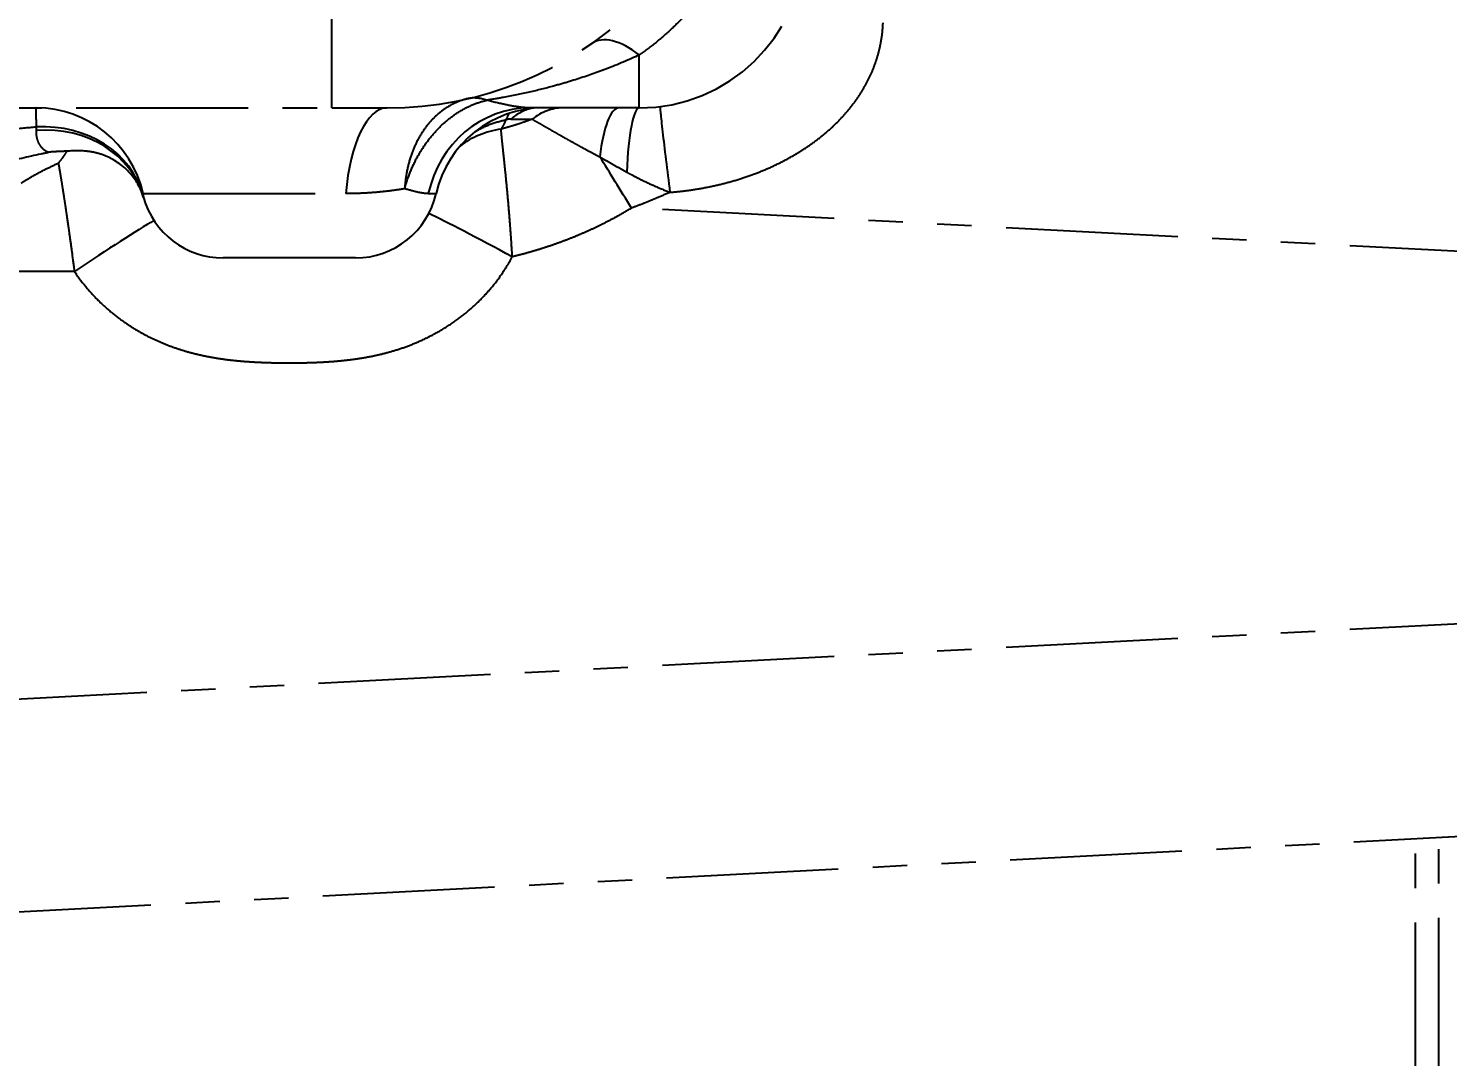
# Model space of a CAD drawing. Header units: inches. Extents: x 0 to 77285, y -118 to 40065.
# Drawn here: x 69547 to 69598.5, y 25473.3 to 25510.6 of the extents above; entities that cross this region are included whole.
import ezdxf

# ---------------------------------------------------------------- set-up
doc = ezdxf.new("R2010")
doc.units = ezdxf.units.IN
doc.header["$LTSCALE"] = 5
doc.header["$MEASUREMENT"] = 0
doc.linetypes.add('PHANTOM', pattern=[2.5, 1.25, -0.25, 0.25, -0.25, 0.25, -0.25])
doc.layers.add('66', color=6, linetype='PHANTOM')
doc.styles.add('SCI', font='')
doc.styles.get('SCI').set_extended_font_data('Gulim')
doc.dimstyles.new('SCH', dxfattribs={"dimtxt": 2.5, "dimasz": 2, "dimexe": 1.25, "dimexo": 0.625, "dimtad": 1, "dimdec": 8, "dimtxsty": 'SCI', "dimcen": 2.5, "dimclrd": 4, "dimclre": 4, "dimclrt": 7, "dimadec": 8, "dimazin": 2, "dimtfac": 1, "dimtdec": 8, "dimtmove": 0, "dimatfit": 3, "dimfxl": 1, "dimarcsym": 0})

# ---------------------------------------------------------------- blocks, each defined once
blk = doc.blocks.new('A$C70e98cdd')
for p, q in [((88.801, 98), (88.801, 110.32)), ((99.962, 98), (99.962, 99.923)), ((29.507, 98), (88.801, 98)), ((88.801, 98), (90.798, 98)), ((99.962, 98), (95.994, 98)), ((92.63, 97.757), (92.63, 97.757)), ((95.504, 97.591), (95.504, 97.591)), ((95.588, 97.591), (95.588, 97.591)), ((95.632, 97.828), (95.632, 97.828)), ((95.684, 97.591), (95.684, 97.591)), ((81.943, 94.886), (89.299, 94.886)), ((90.981, 94.994), (90.981, 94.994)), ((92.3, 94.886), (92.582, 94.886)), ((103.251, 95.313), (103.251, 95.312)), ((132.007, 92.668), (99.681, 94.362)), ((89.656, 92.55), (84.847, 92.55)), ((79.445, 92.06), (74.716, 92.062)), ((132.007, 79.374), (73.451, 76.305)), ((132.158, 71.651), (77.395, 68.781)), ((128.158, 62.16), (128.158, 71.441)), ((129.001, 62.327), (129.001, 71.486))]:
    blk.add_line(p, q)
for centre, radius, start, end in [((90.798, 111), 13, 270, 357), ((99.962, 104), 6, 270, 358), ((96.482, 94), 4, 90, 167.207), ((89.656, 95.55), 3, 270, 347.207), ((84.847, 95.55), 3, 195.4876, 270)]:
    blk.add_arc(centre, radius, start, end)
for centre, major_axis, ratio, start_param, end_param in [((99.962, 97.885), (-1.718, 2.459), 0.468614, 5.303141, 6.283185), ((78.058, 94), (0, 4), 0.995993, 4.935667, 6.283184), ((90.798, 94), (0, 4), 0.384218, 0.000003, 1.347517), ((90.798, 94), (0, 4), 0.384218, 0, 0.000003), ((95.994, 94), (0, 4), 0.947154, 0, 1.347518), ((94.416, 95.414), (-0.706, 2.916), 0.59925, 5.899084, 6.277355), ((94.421, 95.416), (-0.679, 2.922), 0.5838, 5.904472, 6.283184), ((96.287, 95), (0, 3), 0.654749, 0.130366, 0.528345), ((97.187, 95), (0, 3), 0.735298, 0, 0.528354), ((99.226, 95), (0, 3), 0.253663, 0, 1.152278), ((99.962, 95), (0, 3), 0.153995, 0, 1.346601), ((101.094, 95.071), (-0.377, 2.976), 0.011745, 0, 1.615311), ((96.082, 94.975), (-0.695, 2.918), 0.273769, 0.188926, 0.411992), ((95.096, 96.955), (0.653, 0.42), 0.730912, 0.848501, 1.090163), ((78.101, 93.681), (3.855, 1.068), 0.868585, 0.000006, 1.347036), ((78.059, 93.862), (3.93, 0.745), 0.858171, 0.065572, 1.409492), ((96.053, 93.592), (-2.994, 2.652), 0.847625, 5.657815, 6.123665), ((99.69, 94.187), (2.613, -4.263), 0.016684, 1.601513, 2.05739), ((78.789, 92.829), (-0.42, 2.971), 0.034557, 6.133354, 6.133655), ((82.105, 94.453), (0.164, -0.432), 0.105359, 3.101591, 3.630567), ((85.69, 97.265), (-3.629, -2.733), 0.365865, 6.095952, 6.140134), ((78.101, 93.681), (3.855, 1.068), 0.868585, 0, 0.000006), ((79.452, 91.921), (3.328, 2.219), 0.030057, 0.504357, 1.552959), ((95.358, 92.45), (-3.517, 1.906), 0.029819, 4.730625, 5.773112)]:
    blk.add_ellipse(centre, major_axis=major_axis, ratio=ratio, start_param=start_param, end_param=end_param)
for points, knots in [([(102.089, 101.889), (101.934, 101.7), (101.773, 101.518), (101.606, 101.341), (101.439, 101.164), (101.267, 100.994), (101.088, 100.829)], [0.4285714, 0.4285714, 0.4285714, 0.4285714, 0.5714286, 0.5714286, 0.5714286, 0.7142857, 0.7142857, 0.7142857, 0.7142857]), ([(101.088, 100.829), (100.909, 100.664), (100.724, 100.504), (100.536, 100.353), (100.347, 100.201), (100.156, 100.058), (99.962, 99.923)], [0.7142857, 0.7142857, 0.7142857, 0.7142857, 0.8571429, 0.8571429, 0.8571429, 1, 1, 1, 1]), ([(93.455, 97.883), (93.608, 97.975), (93.764, 98.055), (93.925, 98.121), (94.085, 98.187), (94.25, 98.239), (94.417, 98.276)], [0.75, 0.75, 0.75, 0.75, 0.875, 0.875, 0.875, 0.9996154, 0.9996154, 0.9996154, 0.9996154]), ([(95.603, 98.03), (95.451, 98.05), (95.278, 98.081), (95.082, 98.122), (94.885, 98.164), (94.665, 98.216), (94.418, 98.277)], [0.3333333, 0.3333333, 0.3333333, 0.3333333, 0.6666667, 0.6666667, 0.6666667, 0.9999251, 0.9999251, 0.9999251, 0.9999251]), ([(107.304, 97.635), (107.418, 97.756), (107.524, 97.879), (107.624, 98.003), (107.724, 98.127), (107.816, 98.252), (107.904, 98.381)], [0.57142857, 0.57142857, 0.57142857, 0.57142857, 0.61904762, 0.61904762, 0.61904762, 0.66666667, 0.66666667, 0.66666667, 0.66666667]), ([(92.85, 97.931), (92.717, 97.837), (92.591, 97.729), (92.473, 97.608), (92.355, 97.488), (92.245, 97.356), (92.145, 97.212)], [0.25, 0.25, 0.25, 0.25, 0.375, 0.375, 0.375, 0.5, 0.5, 0.5, 0.5]), ([(75.112, 96.959), (75.458, 97.016), (75.805, 97.067), (76.144, 97.112), (76.483, 97.156), (76.815, 97.195), (77.135, 97.228), (77.455, 97.261), (77.762, 97.288), (78.059, 97.311)], [0.8235294, 0.8235294, 0.8235294, 0.8235294, 0.8823529, 0.8823529, 0.8823529, 0.9411765, 0.9411765, 0.9411765, 1, 1, 1, 1]), ([(78.059, 97.311), (78.058, 97.296), (78.056, 97.282), (78.055, 97.268), (78.055, 97.253), (78.054, 97.239), (78.053, 97.225)], [0, 0, 0, 0, 0.3333333, 0.3333333, 0.3333333, 0.6666667, 0.6666667, 0.6666667, 0.6666667]), ([(95.153, 95.146), (95.135, 95.334), (95.117, 95.515), (95.1, 95.684), (95.083, 95.854), (95.066, 96.013), (95.05, 96.165), (95.034, 96.316), (95.019, 96.46), (95.005, 96.593), (94.99, 96.725), (94.978, 96.846), (94.967, 96.953)], [0.4444444, 0.4444444, 0.4444444, 0.4444444, 0.5555556, 0.5555556, 0.5555556, 0.6666667, 0.6666667, 0.6666667, 0.7777778, 0.7777778, 0.7777778, 0.8888889, 0.8888889, 0.8888889, 0.8888889]), ([(97.089, 97.011), (97.167, 96.967), (97.248, 96.921), (97.33, 96.875), (97.413, 96.829), (97.497, 96.782), (97.585, 96.733)], [0.5, 0.5, 0.5, 0.5, 0.6, 0.6, 0.6, 0.7, 0.7, 0.7, 0.7]), ([(106.089, 96.601), (106.242, 96.705), (106.39, 96.814), (106.532, 96.927), (106.674, 97.039), (106.81, 97.156), (106.939, 97.274)], [0.42857143, 0.42857143, 0.42857143, 0.42857143, 0.47619048, 0.47619048, 0.47619048, 0.52380952, 0.52380952, 0.52380952, 0.52380952]), ([(80.277, 96.355), (80.152, 96.386), (80.025, 96.409), (79.661, 96.451), (79.42, 96.452), (79.179, 96.425)], [-0.1257285, -0.1257285, -0.1257285, -0.1257285, -0.0811199, -0.0811199, -0.000001, -0.000001, -0.000001, -0.000001]), ([(71.374, 91.916), (71.503, 92.115), (71.743, 92.544), (72.27, 93.337), (73.063, 94.183), (74.2, 94.976), (75.472, 95.575), (76.83, 96.018), (77.859, 96.26), (78.419, 96.372), (78.512, 96.39)], [0.0000011, 0.0000011, 0.0000011, 0.0000011, 0.080665, 0.16133, 0.32266, 0.48399, 0.64532, 0.80665, 0.96798, 1, 1, 1, 1]), ([(81.956, 94.749), (81.89, 94.987), (81.751, 95.279), (81.327, 95.802), (81.037, 96.034), (80.582, 96.262), (80.42, 96.32), (80.277, 96.355)], [0, 0, 0, 0, 0.1671596, 0.1671596, 0.337859, 0.337859, 0.4293625, 0.4293625, 0.4293625, 0.4293625]), ([(91.663, 96.241), (91.603, 96.06), (91.554, 95.87), (91.517, 95.674), (91.481, 95.477), (91.456, 95.274), (91.444, 95.063)], [0.75, 0.75, 0.75, 0.75, 0.875, 0.875, 0.875, 1, 1, 1, 1]), ([(91.444, 95.063), (91.498, 95.27), (91.565, 95.471), (91.642, 95.664), (91.72, 95.858), (91.808, 96.045), (91.906, 96.222)], [0, 0, 0, 0, 0.125, 0.125, 0.125, 0.25, 0.25, 0.25, 0.25]), ([(95.307, 93.276), (95.291, 93.499), (95.275, 93.716), (95.259, 93.93), (95.242, 94.144), (95.224, 94.355), (95.207, 94.558), (95.189, 94.761), (95.171, 94.957), (95.153, 95.146)], [0.1111111, 0.1111111, 0.1111111, 0.1111111, 0.2222222, 0.2222222, 0.2222222, 0.3333333, 0.3333333, 0.3333333, 0.4444444, 0.4444444, 0.4444444, 0.4444444]), ([(101.076, 94.935), (100.909, 94.858), (100.746, 94.786), (100.587, 94.718), (100.507, 94.684), (100.427, 94.651), (100.349, 94.619)], [0.0000002, 0.0000002, 0.0000002, 0.0000002, 0.3333333, 0.3333333, 0.3333333, 0.5014296, 0.5014296, 0.5014296, 0.5014296]), ([(99.681, 94.362), (99.515, 94.26), (99.196, 94.074), (98.753, 93.838), (98.351, 93.641), (97.98, 93.472), (97.618, 93.318), (97.25, 93.173), (96.876, 93.038), (96.502, 92.912), (96.125, 92.796), (95.744, 92.689), (95.483, 92.622), (95.351, 92.59)], [0, 0, 0, 0, 0.0909091, 0.1818182, 0.2727273, 0.3636364, 0.4545455, 0.5454545, 0.6363636, 0.7272727, 0.8181818, 0.9090909, 0.9999999, 0.9999999, 0.9999999, 0.9999999]), ([(94.493, 91.356), (94.638, 91.522), (94.782, 91.702), (94.926, 91.906), (95.07, 92.11), (95.214, 92.337), (95.351, 92.59)], [0.94736842, 0.94736842, 0.94736842, 0.94736842, 0.97368421, 0.97368421, 0.97368421, 1, 1, 1, 1]), ([(79.445, 92.06), (79.567, 91.877), (79.697, 91.701), (79.832, 91.537), (79.966, 91.372), (80.104, 91.217), (80.253, 91.065)], [0, 0, 0, 0, 0.02631579, 0.02631579, 0.02631579, 0.05263158, 0.05263158, 0.05263158, 0.05263158]), ([(80.253, 91.065), (80.403, 90.912), (80.565, 90.762), (80.73, 90.623), (80.894, 90.483), (81.062, 90.355), (81.224, 90.241)], [0.05263158, 0.05263158, 0.05263158, 0.05263158, 0.07894737, 0.07894737, 0.07894737, 0.10526316, 0.10526316, 0.10526316, 0.10526316]), ([(81.69, 89.939), (81.839, 89.85), (81.982, 89.772), (82.125, 89.7), (82.268, 89.627), (82.411, 89.56), (82.558, 89.497), (82.705, 89.434), (82.855, 89.374), (83.009, 89.319)], [0.13157895, 0.13157895, 0.13157895, 0.13157895, 0.15789474, 0.15789474, 0.15789474, 0.18421053, 0.18421053, 0.18421053, 0.21052632, 0.21052632, 0.21052632, 0.21052632]), ([(91.941, 89.507), (92.12, 89.584), (92.301, 89.671), (92.484, 89.768), (92.667, 89.866), (92.851, 89.974), (93.033, 90.092)], [0.81578947, 0.81578947, 0.81578947, 0.81578947, 0.84210526, 0.84210526, 0.84210526, 0.86842105, 0.86842105, 0.86842105, 0.86842105]), ([(90.456, 89.026), (90.602, 89.059), (90.757, 89.097), (90.918, 89.143), (91.079, 89.188), (91.246, 89.241), (91.417, 89.301), (91.588, 89.361), (91.763, 89.429), (91.941, 89.507)], [0.73684211, 0.73684211, 0.73684211, 0.73684211, 0.76315789, 0.76315789, 0.76315789, 0.78947368, 0.78947368, 0.78947368, 0.81578947, 0.81578947, 0.81578947, 0.81578947]), ([(86.112, 88.763), (86.232, 88.757), (86.352, 88.752), (86.473, 88.749), (86.594, 88.745), (86.715, 88.742), (86.837, 88.741)], [0.42105263, 0.42105263, 0.42105263, 0.42105263, 0.44736842, 0.44736842, 0.44736842, 0.47368421, 0.47368421, 0.47368421, 0.47368421]), ([(87.2, 88.738), (87.32, 88.738), (87.44, 88.738), (87.56, 88.74), (87.679, 88.741), (87.798, 88.743), (87.916, 88.746)], [0.5, 0.5, 0.5, 0.5, 0.52631579, 0.52631579, 0.52631579, 0.55263158, 0.55263158, 0.55263158, 0.55263158]), ([(87.916, 88.746), (88.033, 88.749), (88.15, 88.753), (88.266, 88.758), (88.382, 88.763), (88.497, 88.769), (88.614, 88.776), (88.731, 88.784), (88.848, 88.792), (88.966, 88.802)], [0.55263158, 0.55263158, 0.55263158, 0.55263158, 0.57894737, 0.57894737, 0.57894737, 0.60526316, 0.60526316, 0.60526316, 0.63157895, 0.63157895, 0.63157895, 0.63157895]), ([(88.966, 88.802), (89.085, 88.812), (89.203, 88.824), (89.321, 88.837), (89.439, 88.851), (89.555, 88.865), (89.674, 88.882)], [0.63157895, 0.63157895, 0.63157895, 0.63157895, 0.65789474, 0.65789474, 0.65789474, 0.68421053, 0.68421053, 0.68421053, 0.68421053])]:
    blk.add_open_spline(points, degree=3, knots=knots)
for points in [[(108.788, 100.704), (108.803, 100.836), (108.812, 100.967), (108.816, 101.094)], [(108.727, 100.311), (108.753, 100.441), (108.773, 100.573), (108.788, 100.704)], [(108.634, 99.926), (108.67, 100.052), (108.701, 100.181), (108.727, 100.311)], [(99.962, 99.923), (99.587, 99.748), (99.188, 99.578), (98.767, 99.417)], [(108.353, 99.17), (108.414, 99.3), (108.466, 99.426), (108.512, 99.551)], [(108.512, 99.551), (108.558, 99.676), (108.599, 99.8), (108.634, 99.926)], [(98.505, 99.319), (98.162, 99.193), (97.805, 99.073), (97.433, 98.96)], [(98.767, 99.417), (98.68, 99.384), (98.593, 99.351), (98.505, 99.319)], [(108.149, 98.773), (108.224, 98.906), (108.293, 99.04), (108.353, 99.17)], [(95.968, 98.572), (95.658, 98.502), (95.343, 98.437), (95.023, 98.379)], [(96.85, 98.792), (96.562, 98.714), (96.267, 98.64), (95.968, 98.572)], [(97.433, 98.96), (97.242, 98.902), (97.048, 98.846), (96.85, 98.792)], [(107.904, 98.381), (107.991, 98.509), (108.073, 98.641), (108.149, 98.773)], [(78.049, 97.958), (78.047, 97.93), (78.046, 97.888), (78.046, 97.833)], [(78.058, 98), (78.054, 98), (78.051, 97.986), (78.049, 97.958)], [(93.266, 98.174), (93.12, 98.106), (92.982, 98.026), (92.85, 97.931)], [(93.72, 98.332), (93.563, 98.295), (93.411, 98.241), (93.266, 98.174)], [(93.731, 98.335), (93.727, 98.334), (93.723, 98.333), (93.72, 98.332)], [(93.742, 98.338), (93.738, 98.337), (93.735, 98.336), (93.731, 98.335)], [(95.023, 98.379), (94.823, 98.342), (94.622, 98.308), (94.418, 98.277)], [(95.994, 98), (95.884, 98), (95.754, 98.01), (95.603, 98.03)], [(78.046, 97.833), (78.046, 97.777), (78.047, 97.706), (78.049, 97.62)], [(78.049, 97.62), (78.051, 97.533), (78.055, 97.43), (78.059, 97.311)], [(92.594, 97.177), (92.726, 97.318), (92.864, 97.448), (93.008, 97.566)], [(93.008, 97.566), (93.152, 97.684), (93.302, 97.79), (93.455, 97.883)], [(94.552, 97.405), (94.736, 97.475), (94.928, 97.531), (95.125, 97.572)], [(95.045, 97.391), (95.068, 97.434), (95.089, 97.479), (95.108, 97.526)], [(95.108, 97.526), (95.114, 97.541), (95.12, 97.557), (95.125, 97.572)], [(95.297, 97.591), (95.306, 97.591), (95.315, 97.591), (95.324, 97.591)], [(95.324, 97.591), (95.449, 97.591), (95.572, 97.591), (95.693, 97.591)], [(95.631, 97.433), (95.588, 97.418), (95.544, 97.404), (95.5, 97.39)], [(95.778, 97.483), (95.73, 97.466), (95.68, 97.449), (95.631, 97.433)], [(95.693, 97.591), (95.823, 97.591), (95.95, 97.591), (96.075, 97.591)], [(95.855, 97.51), (95.829, 97.501), (95.804, 97.492), (95.778, 97.483)], [(96.051, 97.582), (95.986, 97.557), (95.921, 97.533), (95.855, 97.51)], [(96.075, 97.591), (96.067, 97.588), (96.059, 97.585), (96.051, 97.582)], [(96.075, 97.591), (96.131, 97.559), (96.191, 97.525), (96.252, 97.489)], [(96.252, 97.489), (96.313, 97.454), (96.376, 97.418), (96.442, 97.38)], [(106.939, 97.274), (107.068, 97.392), (107.19, 97.513), (107.304, 97.635)], [(78.052, 97.183), (78.051, 97.106), (78.056, 97.037), (78.065, 96.976)], [(78.053, 97.225), (78.052, 97.211), (78.052, 97.197), (78.052, 97.183)], [(78.065, 96.976), (78.065, 96.974), (78.066, 96.971), (78.066, 96.969)], [(78.066, 96.969), (78.075, 96.91), (78.089, 96.857), (78.105, 96.81)], [(92.145, 97.212), (92.044, 97.069), (91.953, 96.915), (91.873, 96.753)], [(92.224, 96.726), (92.339, 96.885), (92.463, 97.037), (92.594, 97.177)], [(93.998, 97.135), (94.007, 97.141), (94.016, 97.146), (94.025, 97.151)], [(94.025, 97.151), (94.192, 97.25), (94.368, 97.334), (94.552, 97.405)], [(94.942, 97.228), (94.98, 97.279), (95.014, 97.334), (95.045, 97.391)], [(95.174, 97.292), (95.097, 97.27), (95.02, 97.248), (94.942, 97.228)], [(94.967, 96.953), (94.956, 97.059), (94.948, 97.151), (94.942, 97.228)], [(95.216, 97.304), (95.202, 97.3), (95.188, 97.296), (95.174, 97.292)], [(95.404, 97.36), (95.342, 97.341), (95.279, 97.322), (95.216, 97.304)], [(95.5, 97.39), (95.468, 97.38), (95.436, 97.37), (95.404, 97.36)], [(96.442, 97.38), (96.461, 97.369), (96.48, 97.358), (96.5, 97.347)], [(96.5, 97.347), (96.547, 97.32), (96.596, 97.292), (96.645, 97.264)], [(96.645, 97.264), (96.715, 97.224), (96.787, 97.183), (96.861, 97.14)], [(96.861, 97.14), (96.92, 97.107), (96.981, 97.072), (97.043, 97.037)], [(97.043, 97.037), (97.058, 97.029), (97.074, 97.02), (97.089, 97.011)], [(78.105, 96.81), (78.107, 96.806), (78.108, 96.803), (78.109, 96.799)], [(78.109, 96.799), (78.125, 96.754), (78.145, 96.714), (78.166, 96.678)], [(78.166, 96.678), (78.168, 96.674), (78.171, 96.67), (78.173, 96.666)], [(78.173, 96.666), (78.194, 96.632), (78.216, 96.602), (78.24, 96.575)], [(78.24, 96.575), (78.244, 96.571), (78.248, 96.566), (78.252, 96.562)], [(78.252, 96.562), (78.275, 96.537), (78.3, 96.515), (78.325, 96.495)], [(78.325, 96.495), (78.33, 96.491), (78.336, 96.487), (78.341, 96.483)], [(78.341, 96.483), (78.366, 96.465), (78.391, 96.449), (78.417, 96.435)], [(78.417, 96.435), (78.423, 96.431), (78.43, 96.428), (78.436, 96.424)], [(78.436, 96.424), (78.461, 96.412), (78.487, 96.4), (78.512, 96.39)], [(79.179, 96.425), (79.122, 96.424), (79.015, 96.421), (78.871, 96.415), (78.74, 96.407), (78.623, 96.402), (78.547, 96.393), (78.512, 96.39)], [(79.145, 96.376), (79.156, 96.393), (79.167, 96.41), (79.179, 96.425)], [(91.873, 96.753), (91.792, 96.591), (91.722, 96.421), (91.663, 96.241)], [(91.906, 96.222), (92.003, 96.399), (92.109, 96.567), (92.224, 96.726)], [(97.585, 96.733), (97.625, 96.711), (97.666, 96.688), (97.708, 96.665)], [(97.708, 96.665), (97.757, 96.638), (97.808, 96.61), (97.86, 96.581)], [(97.86, 96.581), (97.957, 96.528), (98.059, 96.472), (98.171, 96.412)], [(98.171, 96.412), (98.282, 96.352), (98.402, 96.287), (98.531, 96.219)], [(105.614, 96.3), (105.777, 96.395), (105.935, 96.496), (106.089, 96.601)], [(78.385, 95.766), (78.539, 95.844), (78.697, 95.921), (78.86, 95.994)], [(78.86, 95.994), (78.916, 96.059), (78.964, 96.116), (79.004, 96.167)], [(78.86, 95.994), (78.863, 95.974), (78.867, 95.953), (78.871, 95.932)], [(78.871, 95.932), (78.89, 95.827), (78.91, 95.713), (78.93, 95.591)], [(79.004, 96.167), (79.018, 96.184), (79.03, 96.201), (79.042, 96.217)], [(79.042, 96.217), (79.065, 96.248), (79.085, 96.278), (79.103, 96.307)], [(79.103, 96.307), (79.118, 96.331), (79.132, 96.354), (79.145, 96.376)], [(98.531, 96.219), (98.636, 96.159), (98.743, 96.099), (98.851, 96.038)], [(98.851, 96.038), (98.958, 95.977), (99.068, 95.915), (99.178, 95.853)], [(104.59, 95.781), (104.768, 95.858), (104.943, 95.94), (105.114, 96.026)], [(105.114, 96.026), (105.285, 96.113), (105.452, 96.204), (105.614, 96.3)], [(77.508, 95.268), (77.63, 95.346), (77.756, 95.422), (77.887, 95.497)], [(77.887, 95.497), (78.046, 95.589), (78.213, 95.679), (78.385, 95.766)], [(78.93, 95.591), (78.938, 95.547), (78.945, 95.502), (78.953, 95.455)], [(78.953, 95.455), (78.97, 95.35), (78.988, 95.239), (79.006, 95.125)], [(99.178, 95.853), (99.288, 95.792), (99.4, 95.729), (99.512, 95.667)], [(99.512, 95.667), (99.575, 95.632), (99.639, 95.597), (99.704, 95.563)], [(99.704, 95.563), (99.805, 95.509), (99.908, 95.455), (100.012, 95.403)], [(100.012, 95.403), (100.183, 95.318), (100.357, 95.236), (100.534, 95.158)], [(102.901, 95.222), (103.096, 95.269), (103.29, 95.321), (103.481, 95.379)], [(103.481, 95.379), (103.671, 95.436), (103.86, 95.498), (104.045, 95.565)], [(104.045, 95.565), (104.23, 95.633), (104.412, 95.705), (104.59, 95.781)], [(79.006, 95.125), (79.018, 95.051), (79.03, 94.976), (79.041, 94.9)], [(79.041, 94.9), (79.056, 94.804), (79.071, 94.706), (79.086, 94.606)], [(89.902, 94.899), (89.705, 94.89), (89.504, 94.886), (89.299, 94.886)], [(89.928, 94.901), (89.919, 94.9), (89.91, 94.9), (89.902, 94.899)], [(90.474, 94.938), (90.3, 94.923), (90.116, 94.91), (89.928, 94.901)], [(90.522, 94.943), (90.506, 94.941), (90.49, 94.94), (90.474, 94.938)], [(90.99, 94.995), (90.842, 94.976), (90.686, 94.958), (90.522, 94.943)], [(91.053, 95.004), (91.032, 95.001), (91.011, 94.998), (90.99, 94.995)], [(91.444, 95.063), (91.322, 95.043), (91.191, 95.023), (91.053, 95.004)], [(91.727, 94.983), (91.641, 95.006), (91.546, 95.033), (91.444, 95.063)], [(91.803, 94.964), (91.778, 94.97), (91.753, 94.977), (91.727, 94.983)], [(92.057, 94.91), (91.982, 94.922), (91.897, 94.941), (91.803, 94.964)], [(92.086, 94.905), (92.076, 94.906), (92.067, 94.908), (92.057, 94.91)], [(92.3, 94.886), (92.239, 94.886), (92.168, 94.892), (92.086, 94.905)], [(100.534, 95.158), (100.712, 95.079), (100.892, 95.005), (101.076, 94.935)], [(101.076, 94.935), (101.288, 94.951), (101.497, 94.973), (101.702, 95)], [(101.702, 95), (101.908, 95.027), (102.109, 95.059), (102.309, 95.096)], [(102.309, 95.096), (102.508, 95.133), (102.705, 95.175), (102.901, 95.222)], [(79.086, 94.606), (79.102, 94.5), (79.119, 94.392), (79.135, 94.281)], [(100.121, 94.528), (99.97, 94.469), (99.823, 94.413), (99.681, 94.362)], [(100.349, 94.619), (100.272, 94.588), (100.196, 94.557), (100.121, 94.528)], [(79.135, 94.281), (79.147, 94.201), (79.159, 94.12), (79.171, 94.037)], [(79.171, 94.037), (79.192, 93.893), (79.213, 93.745), (79.235, 93.593)], [(79.235, 93.593), (79.243, 93.534), (79.251, 93.475), (79.26, 93.415)], [(79.26, 93.415), (79.286, 93.23), (79.313, 93.039), (79.339, 92.844)], [(79.339, 92.844), (79.343, 92.813), (79.348, 92.781), (79.352, 92.75)], [(95.351, 92.59), (95.337, 92.823), (95.322, 93.053), (95.307, 93.276)], [(79.352, 92.75), (79.383, 92.523), (79.414, 92.293), (79.445, 92.06)], [(94.047, 90.891), (94.201, 91.037), (94.348, 91.19), (94.493, 91.356)], [(93.562, 90.472), (93.732, 90.606), (93.893, 90.745), (94.047, 90.891)], [(81.224, 90.241), (81.385, 90.127), (81.54, 90.028), (81.69, 89.939)], [(93.033, 90.092), (93.214, 90.21), (93.393, 90.338), (93.562, 90.472)], [(83.009, 89.319), (83.163, 89.264), (83.32, 89.213), (83.473, 89.168)], [(83.473, 89.168), (83.626, 89.123), (83.776, 89.083), (83.916, 89.05)], [(83.916, 89.05), (84.056, 89.017), (84.186, 88.989), (84.311, 88.965)], [(84.311, 88.965), (84.435, 88.941), (84.554, 88.92), (84.674, 88.902)], [(84.674, 88.902), (84.795, 88.883), (84.916, 88.866), (85.037, 88.851)], [(85.037, 88.851), (85.158, 88.836), (85.279, 88.824), (85.398, 88.812)], [(85.398, 88.812), (85.518, 88.801), (85.636, 88.792), (85.755, 88.783)], [(85.755, 88.783), (85.874, 88.775), (85.992, 88.768), (86.112, 88.763)], [(86.837, 88.741), (86.958, 88.739), (87.079, 88.738), (87.2, 88.738)], [(89.674, 88.882), (89.793, 88.9), (89.914, 88.919), (90.043, 88.942)], [(90.043, 88.942), (90.172, 88.965), (90.31, 88.993), (90.456, 89.026)]]:
    blk.add_open_spline(points, degree=3)
blk = doc.blocks.new('A$Cb4de0983')
at = {"layer": '66'}
blk.add_blockref('A$C70e98cdd', (0, 22.5), dxfattribs=at)
blk = doc.blocks.new('*D845')
at = {"color": 4, "lineweight": -2, "transparency": 16777216}
for p, q in [((69285.723, 25381.355), (69285.723, 25597.983)), ((69652.723, 25381.355), (69652.723, 25597.983)), ((69295.723, 25591.733), (69642.723, 25591.733))]:
    blk.add_line(p, q, dxfattribs=at)
at = {"color": 4, "transparency": 16777216}
for points in [[(69295.723, 25593.399), (69295.723, 25590.066), (69285.723, 25591.733)], [(69642.723, 25593.399), (69642.723, 25590.066), (69652.723, 25591.733)]]:
    blk.add_solid(points, dxfattribs=at)
at = {"layer": 'Defpoints', "color": 0, "transparency": 16777216}
for p in [(69652.723, 25591.733), (69285.723, 25378.23, -2129.449), (69652.723, 25378.23, -2129.449)]:
    blk.add_point(p, dxfattribs=at)
at = {"color": 7, "transparency": 16777216, "insert": (69469.223, 25601.274), "char_height": 12.5, "attachment_point": 5, "style": 'SCI'}
blk.add_mtext('367', dxfattribs=at)

msp = doc.modelspace()

# ---------------------------------------------------------------- block references
msp.add_blockref('A$Cb4de0983', (69469.22286911, 25387.23021317, -2129.44904594))

# ---------------------------------------------------------------- dimensions: what is measured, and where the dimension line sits
dim = msp.add_linear_dim(base=(69652.7228691058, 25591.7326379582), p1=(69285.7228691058, 25378.2302131725, -2129.4490459262), p2=(69652.7228691058, 25378.2302131725, -2129.4490459262), dimstyle='SCH', override={"dimscale": 5})
dim.commit()
dim.dimension.update_dxf_attribs({"geometry": '*D845', "text_midpoint": (69469.2228691058, 25601.2740826986)})

doc.saveas('drawing.dxf')
